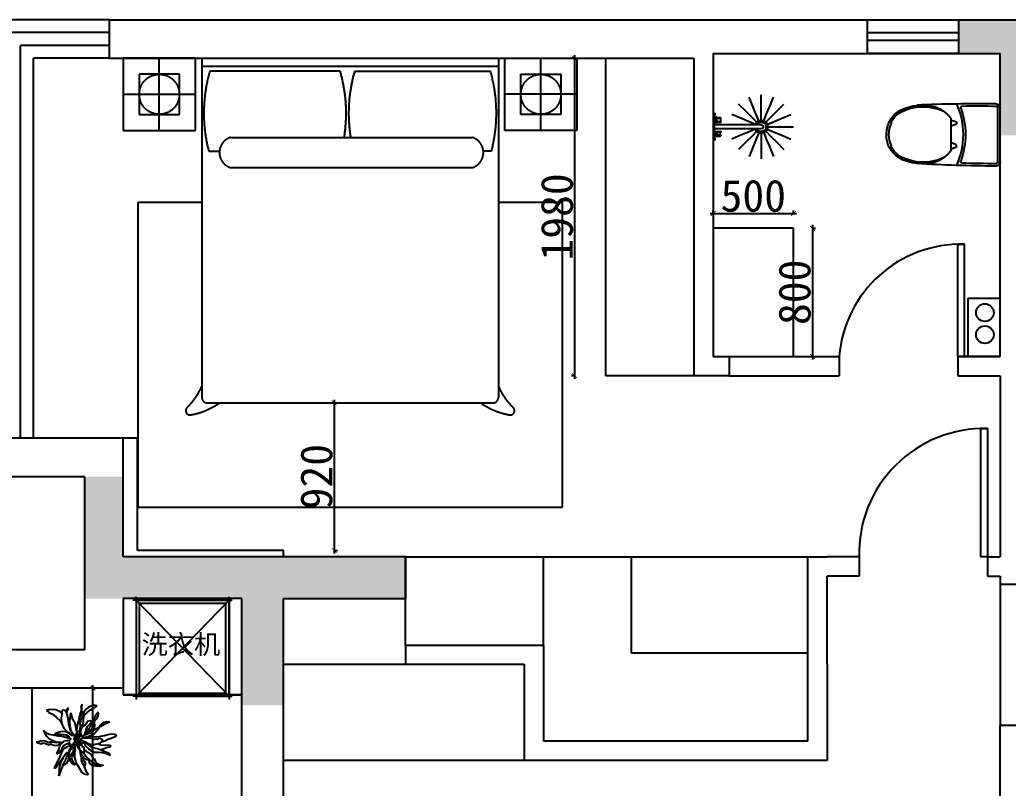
# Model space of a CAD drawing. Header units: inches. Extents: x 1174834 to 1369688, y -175882 to -108740.
# Drawn here: x 1244855 to 1251020, y -136838 to -132045 of the extents above; entities that cross this region are included whole.
import ezdxf

# ---------------------------------------------------------------- set-up
doc = ezdxf.new("R2010")
doc.units = ezdxf.units.IN
doc.header["$LTSCALE"] = 500
doc.header["$MEASUREMENT"] = 0
doc.linetypes.add('ACAD_ISO03W100', pattern=[30, 12, -18])
doc.linetypes.add('DASH', pattern=[0.35, 0.25, -0.1])
for name, color, linetype in [('0--家具', 2, 'Continuous'), ('0--家具细线', 14, 'Continuous'), ('0-原始窗户', 2, 'Continuous'), ('8', 8, 'Continuous'), ('A-01-原始墙体', 7, 'Continuous'), ('填充', 251, 'Continuous'), ('家具', 2, 'Continuous'), ('特细线', 251, 'Continuous')]:
    doc.layers.add(name, color=color, linetype=linetype)
doc.dimstyles.new('标注-大', dxfattribs={"dimtxt": 120, "dimasz": 60, "dimexe": 30, "dimexo": 30, "dimgap": 20, "dimtad": 1, "dimtxsty": 'Standard', "dimblk": 'ARCHTICK', "dimcen": 2.5, "dimdle": 20, "dimclrd": 8, "dimadec": 0, "dimazin": 0, "dimtfac": 1, "dimtmove": 2, "dimatfit": 3, "dimldrblk": 'OPEN90', "dimfxl": 1, "dimarcsym": 0})

# ---------------------------------------------------------------- blocks, each defined once
blk = doc.blocks.new('A$C7f7635a5')
at = {"color": 3, "linetype": 'DASH', "ltscale": 150}
for p, q in [((450, 2800), (0, 2800)), ((0, 2800), (0, 2350)), ((450, 2350), (450, 2800)), ((490, 2800), (490, 2116.6)), ((490, 2800), (2340, 2800)), ((2340, 2800), (2340, 1895)), ((2380, 2350), (2380, 2800)), ((2380, 2800), (2830, 2800)), ((2830, 2800), (2830, 2350)), ((490, 2750), (2340, 2750)), ((0, 2350), (450, 2350)), ((2830, 2350), (2380, 2350)), ((668.1, 2306.1), (2178.2, 2306.1)), ((490, 2116.6), (490, 752.8)), ((668.1, 2118.1), (2178.2, 2118.1)), ((1570.9, 2118.1), (2178.2, 2118.1)), ((2340, 1900), (2340, 752.8)), ((490, 752.8), (490, 685)), ((2340, 752.8), (2340, 685)), ((525, 650), (600.2, 650)), ((600.2, 650), (2229.8, 650)), ((2229.8, 650), (2305, 650))]:
    blk.add_line(p, q, dxfattribs=at)
at = {"color": 8, "linetype": 'DASH', "ltscale": 150}
for p, q in [((225, 2350), (225, 2800)), ((2605, 2350), (2605, 2800)), ((1353.2, 2719.3), (540, 2719.3)), ((1443.2, 2719.3), (2290, 2719.3)), ((350, 2700), (100, 2700)), ((100, 2700), (100, 2450)), ((350, 2450), (350, 2700)), ((2480, 2450), (2480, 2700)), ((2480, 2700), (2730, 2700)), ((2730, 2700), (2730, 2450)), ((0, 2575), (450, 2575)), ((2830, 2575), (2380, 2575)), ((100, 2450), (350, 2450)), ((2730, 2450), (2480, 2450)), ((533.1, 2220.9), (600.2, 2220.9)), ((2296.9, 2220.9), (2246.2, 2220.9)), ((490, 1900), (90, 1900)), ((90, 1900), (90, 0)), ((2740, 1900), (2340, 1900)), ((2740, 0), (2740, 1900)), ((90, 0), (2740, 0))]:
    blk.add_line(p, q, dxfattribs=at)
for centre in [(225, 2575), (2605, 2575)]:
    blk.add_circle(centre, 125, dxfattribs=at)
for centre, radius, start, end in [((1438.9, 2457.5), 936.2, 163.76135, 194.63851), ((454.3, 2457.5), 936.2, 350.69875, 16.23865), ((2342, 2457.5), 936.2, 163.76135, 189.30125), ((1391.1, 2457.5), 936.2, 345.36149, 16.23865), ((91.3, 932.7), 437.5, 314.42536, 335.71043), ((2738.7, 932.7), 437.5, 204.28957, 225.57464), ((525, 685), 35, 180, 270), ((2305, 685), 35, 270, 0), ((415.9, 601.5), 26.4, 134.42536, 280.12359), ((341, 1021.2), 452.7, 280.12359, 304.92368), ((2489, 1021.2), 452.7, 235.07632, 259.87641), ((2414.1, 601.5), 26.4, 259.87641, 45.57464)]:
    blk.add_arc(centre, radius, start, end, dxfattribs=at)
at = {"color": 3, "linetype": 'DASH', "ltscale": 150}
for centre, radius, start, end in [((698.6, 2212.1), 98.8, 107.95508, 252.04492), ((2147.7, 2212.1), 98.8, 287.95508, 72.04492), ((525, 685), 35, 180, 270), ((2305, 685), 35, 270, 0)]:
    blk.add_arc(centre, radius, start, end, dxfattribs=at)
blk = doc.blocks.new('thgfhjgfhjgjghj')
at = {"layer": '0-原始窗户', "color": 251}
for p, q in [((4099792.7, -874898.8), (4099792.7, -874558.6)), ((4100083.9, -874825.8), (4100083.9, -874626.3)), ((4100050.7, -874650.4), (4100050.7, -874659.2)), ((4100083.9, -874635.8), (4100053.9, -874645.9)), ((4100053.9, -874663.7), (4100083.9, -874673.8)), ((4100458.8, -874650.8), (4100455.5, -874654.8)), ((4100050.7, -874801.7), (4100050.7, -874792.9)), ((4100053.9, -874788.4), (4100083.9, -874778.3)), ((4100083.9, -874816.3), (4100053.9, -874806.2)), ((4100455.7, -874796.9), (4100459, -874800.9))]:
    blk.add_line(p, q, dxfattribs=at)
for centre, radius, start, end in [((4099802.7, -874558.6), 10, 90.69803, 180), ((4099915.9, -883853.9), 9305.9, 89.39477, 90.69803), ((4100471.8, -874726.4), 477.5, 159.84981, 200.23639), ((4100471.8, -874726.4), 462.5, 155.40748, 204.59252), ((4100014.1, -874558.5), 10, 339.84981, 89.39477), ((4100245.6, -874745.5), 200.8, 107.84268, 143.59715), ((4100258.4, -874854.5), 301.9, 61.55593, 115.25036), ((4100318.1, -874723), 158.2, 27.16676, 57.87186), ((4100055.4, -874650.4), 4.75, 108.5903, 180), ((4100055.4, -874659.2), 4.75, 180, 251.4097), ((4100318.1, -874723), 153.5, 358.89127, 26.41831), ((4100318.1, -874729), 153.5, 333.72499, 1.10873), ((4100055.4, -874792.9), 4.75, 108.5903, 180), ((4100055.4, -874801.7), 4.75, 180, 251.4097), ((4100318.1, -874729), 158.2, 302.02608, 332.96628), ((4100245.6, -874706.6), 200.8, 216.40285, 252.15732), ((4100258.4, -874597.6), 301.9, 244.74964, 298.39252), ((4099802.7, -874898.8), 10, 180, 270.39297), ((4099738.9, -865603.1), 9305.9, 270.39297, 271.69802), ((4100014.4, -874895), 10, 271.69802, 20.23639)]:
    blk.add_arc(centre, radius, start, end, dxfattribs=at)
at = {"layer": '家具', "color": 3}
blk.add_line((4099777.7, -874893.8), (4099777.7, -874563.6), dxfattribs=at)
for centre, radius, start, end in [((4099807.7, -874563.6), 30, 90.66757, 180), ((4099915.9, -883853.9), 9320.9, 87.6689, 90.66757), ((4100265.5, -874840.9), 298, 70.54056, 105.85973), ((4100318.1, -874723), 169.6, 358.99684, 74.03061), ((4100318.1, -874729), 169.6, 302.12814, 1.00316), ((4100265.5, -874611.1), 298, 254.14027, 298.63809), ((4099807.7, -874893.8), 30, 180, 270.42402), ((4099738.9, -865603.1), 9320.9, 270.42402, 273.44244)]:
    blk.add_arc(centre, radius, start, end, dxfattribs=at)
blk = doc.blocks.new('A$C4CD82E51')
at = {"color": 250, "linetype": 'ACAD_ISO03W100'}
for p, q in [((280.5, 233.3), (323.4, 251.1)), ((237, 215.3), (280.5, 233.3)), ((171.7, 171.7), (138.4, 138.4))]:
    blk.add_line(p, q, dxfattribs=at)
at = {"layer": '0--家具', "color": 144}
for p, q in [((454.7, 257.9), (454.6, 256.1)), ((454.6, 251.9), (454.6, 233.5)), ((478.8, 259.7), (454.7, 257.9)), ((487.2, 256.2), (492.9, 256.2)), ((200, 212), (492.9, 212)), ((200, 188), (492.9, 188)), ((487.2, 231.7), (492.9, 231.7)), ((454.6, 148.1), (454.6, 166.6)), ((454.7, 142.2), (454.6, 143.9)), ((478.8, 140.3), (454.7, 142.2)), ((487.2, 168.4), (492.9, 168.4)), ((487.2, 143.9), (492.9, 143.9))]:
    blk.add_line(p, q, dxfattribs=at)
for points in [[(479.7, 260.8), (487.2, 261.4), (487.2, 226.4), (452.2, 229.4), (452.2, 233.3)], [(452.2, 252.2), (452.2, 255.9)], [(479.7, 139.3), (487.2, 138.6), (487.2, 173.6), (452.2, 170.6), (452.2, 166.7)], [(452.2, 147.9), (452.2, 144.1)]]:
    blk.add_lwpolyline(points, dxfattribs=at)
for points in [[(479.7, 260.8, -0.246515), (473.4, 257.5), (452.2, 255.9)], [(452.2, 252.2), (473.4, 250.1, -1), (473.4, 234.9), (452.2, 233.3)], [(452.2, 147.9), (473.4, 150, 1), (473.4, 165.2), (452.2, 166.7)], [(479.7, 139.3, 0.246515), (473.4, 142.5), (452.2, 144.1)]]:
    blk.add_lwpolyline(points, format="xyb", dxfattribs=at)
blk.add_lwpolyline([(500, 120.5), (495, 120.5, -2.688214), (492.9, 125.5), (492.9, 274.5, -2.688214), (495, 279.5), (500, 279.5)], format="xyb", close=True, dxfattribs=at)
for radius, start, end in [(40, 17.4576, 342.5424), (30, 23.57818, 336.42182), (12, 90, 270)]:
    blk.add_arc((200, 200), radius, start, end, dxfattribs=at)
at = {"layer": '0--家具细线', "color": 250, "linetype": 'ACAD_ISO03W100'}
for p, q in [((148.9, 323.4), (123.5, 384.8)), ((200, 333.5), (200, 400)), ((251.1, 323.4), (276.6, 384.8)), ((105.6, 294.4), (58.6, 341.5)), ((166.7, 280.5), (148.9, 323.4)), ((200, 287.1), (200, 333.5)), ((233.3, 280.5), (251.1, 323.4)), ((294.4, 294.4), (341.5, 341.5)), ((76.7, 251.1), (15.2, 276.6)), ((119.6, 233.3), (76.7, 251.1)), ((138.4, 261.6), (105.6, 294.4)), ((171.7, 228.3), (138.4, 261.6)), ((184.7, 237), (166.7, 280.5)), ((200, 240), (200, 287.1)), ((215.3, 237), (233.3, 280.5)), ((228.3, 228.3), (261.6, 261.6)), ((261.6, 261.6), (294.4, 294.4)), ((323.4, 251.1), (384.8, 276.6)), ((66.5, 200), (0, 200)), ((112.9, 200), (66.5, 200)), ((160, 200), (112.9, 200)), ((163.1, 215.3), (119.6, 233.3)), ((76.7, 148.9), (15.2, 123.5)), ((119.6, 166.7), (76.7, 148.9)), ((138.4, 138.4), (105.6, 105.6)), ((163.1, 184.7), (119.6, 166.7)), ((184.7, 163.1), (166.7, 119.6)), ((200, 160), (200, 112.9)), ((215.3, 163.1), (233.3, 119.6)), ((228.3, 171.7), (261.6, 138.4)), ((237, 184.7), (280.5, 166.7)), ((261.6, 138.4), (294.4, 105.6)), ((280.5, 166.7), (323.4, 148.9)), ((323.4, 148.9), (384.8, 123.5)), ((105.6, 105.6), (58.6, 58.6)), ((148.9, 76.7), (123.5, 15.2)), ((166.7, 119.6), (148.9, 76.7)), ((200, 112.9), (200, 66.5)), ((200, 66.5), (200, 0)), ((233.3, 119.6), (251.1, 76.7)), ((251.1, 76.7), (276.6, 15.2)), ((294.4, 105.6), (341.5, 58.6))]:
    blk.add_line(p, q, dxfattribs=at)
blk = doc.blocks.new('t ryrtyrtyyy')
for p, q in [((4178065.5, -873288.8), (4178065.5, -872708.8)), ((4178065.5, -872708.8), (4178665.2, -872708.8)), ((4178665.2, -873288.8), (4178665.2, -872708.8)), ((4178065.5, -873288.8), (4178665.2, -873288.8))]:
    blk.add_line(p, q)
at = {"layer": '0-原始窗户', "color": 251, "ltscale": 10}
for p, q in [((4178065.5, -873288.8), (4178665.2, -872707.5)), ((4178665.2, -873288.8), (4178065.5, -872708.8))]:
    blk.add_line(p, q, dxfattribs=at)
blk.add_lwpolyline([(4178645.2, -873268.8), (4178645.2, -872728.8), (4178085.5, -872728.8), (4178085.5, -873268.8)], close=True, dxfattribs=at)
at = {"layer": '家具'}
for p, q in [((4178065.5, -872708.8), (4178045.5, -872708.8)), ((4178065.5, -872708.8), (4178065.5, -872688.8)), ((4178665.2, -872708.8), (4178665.2, -872688.8)), ((4178665.2, -872708.8), (4178685.2, -872708.8)), ((4178065.5, -873288.8), (4178045.5, -873288.8)), ((4178065.5, -873288.8), (4178065.5, -873308.8)), ((4178665.2, -873288.8), (4178665.2, -873308.8)), ((4178665.2, -873288.8), (4178685.2, -873288.8))]:
    blk.add_line(p, q, dxfattribs=at)
blk.add_lwpolyline([(4178665.2, -873288.8), (4178665.2, -872708.8), (4178065.5, -872708.8), (4178065.5, -873288.8)], close=True, dxfattribs=at)
at = {"color": 3, "insert": (4178281.2, -872763.1), "char_height": 120, "width": 662, "attachment_point": 3, "rotation": 90}
blk.add_mtext('{\\fSimHei|b0|i0|c134|p49;洗衣机}', dxfattribs=at)
blk = doc.blocks.new('A$C479659CB')
at = {"color": 147, "linetype": 'ByBlock'}
for p, q in [((184.4, 475.8), (189.6, 495.6)), ((189.6, 495.6), (197.9, 497.7)), ((197.9, 497.7), (204.2, 489.3)), ((108.3, 439.4), (110.4, 458.1)), ((112.5, 421.7), (108.3, 439.4)), ((110.4, 458.1), (115.6, 444.6)), ((115.6, 444.6), (127.1, 421.7)), ((186.5, 452.9), (184.4, 475.8)), ((195.9, 423.8), (186.5, 452.9)), ((204.2, 489.3), (213.6, 466.4)), ((213.6, 466.4), (221.9, 439.4)), ((221.9, 439.4), (230.2, 425.8)), ((252.1, 442.5), (254.2, 456)), ((255.2, 425.8), (252.1, 442.5)), ((254.2, 456), (261.5, 463.3)), ((261.5, 463.3), (266.7, 459.2)), ((266.7, 459.2), (269.8, 443.5)), ((269.8, 443.5), (278.2, 422.7)), ((293.8, 429), (303.2, 448.7)), ((311.5, 442.5), (302.1, 412.3)), ((303.2, 448.7), (318.8, 459.2)), ((318.8, 459.2), (311.5, 442.5)), ((9.4, 377.9), (6.3, 357.1)), ((24, 358.2), (9.4, 377.9)), ((59.4, 386.3), (49, 385.2)), ((49, 385.2), (59.4, 376.9)), ((71.9, 385.2), (59.4, 386.3)), ((59.4, 376.9), (74, 366.5)), ((82.3, 380), (71.9, 385.2)), ((92.7, 371.7), (82.3, 380)), ((102.1, 364.4), (92.7, 371.7)), ((129.2, 400.9), (112.5, 421.7)), ((127.1, 421.7), (141.7, 397.7)), ((158.4, 385.2), (129.2, 400.9)), ((145.9, 388.4), (162.5, 360.2)), ((184.4, 360.2), (158.4, 385.2)), ((202.1, 391.5), (195.9, 423.8)), ((204.2, 359.2), (202.1, 391.5)), ((212.5, 392.5), (217.7, 409.2)), ((215.7, 377.9), (212.5, 392.5)), ((218.8, 362.3), (215.7, 377.9)), ((217.7, 409.2), (231.3, 409.2)), ((230.2, 425.8), (235.5, 406.1)), ((231.3, 409.2), (243.8, 392.5)), ((243.8, 392.5), (249, 375.9)), ((248, 388.4), (252.1, 401.9)), ((249, 375.9), (255.2, 346.7)), ((252.1, 401.9), (255.2, 425.8)), ((271.9, 361.3), (278.2, 387.3)), ((278.2, 422.7), (284.4, 402.9)), ((278.2, 387.3), (286.5, 407.1)), ((286.5, 407.1), (293.8, 429)), ((301.1, 388.4), (300, 359.2)), ((302.1, 412.3), (301.1, 388.4)), ((354.2, 365.5), (369.8, 379)), ((369.8, 379), (378.2, 396.7)), ((371.9, 364.4), (382.3, 380)), ((378.2, 396.7), (380.3, 418.6)), ((380.3, 418.6), (385.5, 398.8)), ((382.3, 380), (386.5, 398.8)), ((388.6, 382.1), (383.4, 354)), ((385.5, 398.8), (388.6, 382.1)), ((6.3, 357.1), (18.8, 323.8)), ((18.8, 323.8), (37.5, 301.9)), ((35.4, 336.3), (24, 358.2)), ((51, 316.5), (35.4, 336.3)), ((70.8, 297.8), (51, 316.5)), ((74, 366.5), (89.6, 359.2)), ((89.6, 359.2), (108.3, 354)), ((114.6, 361.3), (102.1, 364.4)), ((135.4, 340.5), (102.1, 350.9)), ((105.2, 345.7), (103.1, 334.2)), ((103.1, 334.2), (108.3, 315.5)), ((109.4, 343.6), (105.2, 345.7)), ((108.3, 354), (130.2, 351.9)), ((108.3, 315.5), (122.9, 309.2)), ((128.1, 328), (109.4, 343.6)), ((132.3, 364.4), (114.6, 361.3)), ((122.9, 309.2), (129.2, 305.1)), ((139.6, 317.6), (128.1, 328)), ((130.2, 351.9), (153.1, 344.6)), ((155.2, 360.2), (132.3, 364.4)), ((153.1, 324.8), (135.4, 340.5)), ((155.2, 310.3), (139.6, 317.6)), ((153.1, 344.6), (163.6, 330.1)), ((167.7, 313.4), (153.1, 324.8)), ((167.7, 344.6), (155.2, 360.2)), ((168.8, 308.2), (155.2, 310.3)), ((162.5, 360.2), (180.2, 339.4)), ((163.6, 330.1), (171.9, 308.2)), ((175, 330.1), (167.7, 344.6)), ((175, 309.2), (175, 330.1)), ((180.2, 339.4), (189.6, 312.4)), ((200, 325.9), (184.4, 360.2)), ((189.6, 312.4), (200, 285.3)), ((200, 329), (204.2, 359.2)), ((207.3, 295.7), (200, 325.9)), ((209.4, 312.4), (212.5, 338.4)), ((209.4, 288.4), (209.4, 312.4)), ((212.5, 338.4), (218.8, 362.3)), ((246.9, 322.8), (233.4, 301.9)), ((241.7, 304), (252.1, 321.7)), ((255.2, 346.7), (246.9, 322.8)), ((252.1, 321.7), (267.7, 341.5)), ((277.1, 325.9), (261.5, 308.2)), ((267.7, 341.5), (271.9, 361.3)), ((288.6, 338.4), (277.1, 325.9)), ((283.4, 305.1), (298, 315.5)), ((300, 359.2), (288.6, 338.4)), ((298, 315.5), (301.1, 323.8)), ((301.1, 323.8), (315.7, 341.5)), ((304.2, 294.7), (326.1, 310.3)), ((315.7, 341.5), (330.3, 348.8)), ((326.1, 310.3), (342.8, 328)), ((330.3, 348.8), (349, 356.1)), ((338.6, 360.2), (354.2, 365.5)), ((349, 356.1), (338.6, 360.2)), ((345.9, 316.5), (340.7, 301.9)), ((342.8, 328), (360.5, 347.8)), ((349, 325.9), (345.9, 316.5)), ((357.3, 328), (349, 325.9)), ((370.9, 335.3), (357.3, 328)), ((360.5, 347.8), (371.9, 364.4)), ((383.4, 354), (370.9, 335.3)), ((415.7, 307.1), (430.3, 318.6)), ((430.3, 318.6), (437.6, 321.7)), ((437.6, 321.7), (440.7, 316.5)), ((440.7, 316.5), (437.6, 304)), ((16.7, 283.2), (0, 285.3)), ((0, 285.3), (11.5, 279)), ((11.5, 279), (17.7, 277)), ((43.8, 281.1), (16.7, 283.2)), ((17.7, 277), (33.3, 282.2)), ((37.5, 301.9), (53.1, 293.6)), ((40.6, 285.3), (58.3, 281.1)), ((62.5, 272.8), (43.8, 281.1)), ((53.1, 293.6), (77.1, 290.5)), ((58.3, 281.1), (81.3, 270.7)), ((103.1, 263.4), (62.5, 272.8)), ((87.5, 293.6), (70.8, 297.8)), ((77.1, 290.5), (90.6, 279)), ((112.5, 292.6), (87.5, 293.6)), ((90.6, 279), (115.6, 271.7)), ((130.2, 256.1), (103.1, 263.4)), ((107.3, 265.5), (128.1, 271.7)), ((146.9, 282.2), (112.5, 292.6)), ((128.1, 271.7), (162.5, 269.7)), ((129.2, 305.1), (135.4, 295.7)), ((163.6, 252), (130.2, 256.1)), ((135.4, 295.7), (147.9, 280.1)), ((136.5, 243.6), (160.4, 246.8)), ((176.1, 272.8), (146.9, 282.2)), ((147.9, 280.1), (163.6, 274.9)), ((160.4, 246.8), (182.3, 252)), ((162.5, 269.7), (177.1, 259.3)), ((163.6, 274.9), (182.3, 274.9)), ((187.5, 254), (163.6, 252)), ((191.7, 301.9), (168.8, 308.2)), ((185.4, 264.5), (176.1, 272.8)), ((182.3, 274.9), (196.9, 280.1)), ((195.9, 248.8), (183.4, 243.6)), ((184.4, 268.6), (192.7, 269.7)), ((188.6, 261.3), (184.4, 268.6)), ((208.4, 248.8), (187.5, 254)), ((195.9, 261.3), (188.6, 261.3)), ((189.6, 246.8), (202.1, 239.5)), ((200, 285.3), (191.7, 301.9)), ((192.7, 269.7), (204.2, 270.7)), ((209.4, 252), (195.9, 261.3)), ((211.5, 245.7), (195.9, 248.8)), ((196.9, 280.1), (205.2, 279)), ((204.2, 270.7), (211.5, 264.5)), ((219.8, 271.7), (209.4, 288.4)), ((211.5, 264.5), (216.7, 256.1)), ((215.7, 252), (221.9, 259.3)), ((216.7, 256.1), (215.7, 252)), ((221.9, 259.3), (230.2, 268.6)), ((227.1, 277), (225, 262.4)), ((225, 254), (254.2, 262.4)), ((236.5, 257.2), (225, 254)), ((233.4, 301.9), (227.1, 277)), ((240.7, 246.8), (229.2, 245.7)), ((230.2, 268.6), (245.9, 277)), ((232.3, 238.4), (240.7, 246.8)), ((235.5, 286.3), (241.7, 304)), ((248, 265.5), (236.5, 257.2)), ((242.7, 295.7), (239.6, 285.3)), ((239.6, 285.3), (251.1, 278)), ((240.7, 246.8), (240.7, 246.8)), ((241.7, 249.9), (265.7, 256.1)), ((248, 301.9), (242.7, 295.7)), ((245.9, 277), (256.3, 275.9)), ((261.5, 308.2), (248, 301.9)), ((256.3, 275.9), (248, 265.5)), ((251.1, 278), (261.5, 282.2)), ((254.2, 262.4), (280.2, 268.6)), ((261.5, 282.2), (266.7, 295.7)), ((265.7, 256.1), (284.4, 269.7)), ((266.7, 295.7), (301.1, 297.8)), ((301.1, 297.8), (283.4, 305.1)), ((284.4, 269.7), (303.2, 272.8)), ((286.5, 274.9), (304.2, 294.7)), ((292.8, 274.9), (310.5, 281.1)), ((303.2, 272.8), (333.4, 278)), ((310.5, 281.1), (329.2, 283.2)), ((325, 288.4), (314.6, 281.1)), ((340.7, 301.9), (325, 288.4)), ((329.2, 283.2), (342.8, 288.4)), ((364.6, 246.8), (330.3, 239.5)), ((333.4, 278), (350.1, 279)), ((342.8, 288.4), (353.2, 297.8)), ((350.1, 279), (389.6, 296.7)), ((353.2, 297.8), (365.7, 304)), ((392.8, 263.4), (364.6, 246.8)), ((365.7, 304), (376.1, 304)), ((376.1, 304), (383.4, 300.9)), ((383.4, 300.9), (390.7, 296.7)), ((389.6, 296.7), (415.7, 307.1)), ((424, 283.2), (392.8, 263.4)), ((437.6, 304), (424, 283.2)), ((22.9, 198.9), (29.2, 191.6)), ((45.8, 190.5), (22.9, 198.9)), ((29.2, 191.6), (46.9, 180.1)), ((41.7, 178), (59.4, 189.5)), ((51, 188.5), (45.8, 190.5)), ((53.1, 213.4), (89.6, 222.8)), ((86.5, 210.3), (53.1, 213.4)), ((59.4, 189.5), (99, 196.8)), ((108.3, 208.2), (86.5, 210.3)), ((89.6, 222.8), (109.4, 236.3)), ((99, 196.8), (124, 198.9)), ((140.6, 209.3), (108.3, 208.2)), ((109.4, 236.3), (136.5, 243.6)), ((124, 198.9), (159.4, 209.3)), ((171.9, 218.6), (140.6, 209.3)), ((175, 192.6), (151.1, 172.8)), ((159.4, 209.3), (196.9, 234.3)), ((170.9, 183.2), (177.1, 203)), ((196.9, 234.3), (171.9, 218.6)), ((197.9, 224.9), (175, 192.6)), ((177.1, 203), (197.9, 224.9)), ((192.7, 187.4), (188.6, 149.9)), ((205.2, 207.2), (192.7, 187.4)), ((202.1, 239.5), (219.8, 233.2)), ((205.2, 183.2), (212.5, 206.2)), ((229.2, 245.7), (211.5, 245.7)), ((212.5, 206.2), (218.8, 216.6)), ((219.8, 233.2), (232.3, 238.4)), ((227.1, 191.6), (227.1, 209.3)), ((229.2, 174.9), (227.1, 191.6)), ((239.6, 234.3), (260.5, 219.7)), ((254.2, 204.1), (241.7, 209.3)), ((241.7, 209.3), (245.9, 195.7)), ((245.9, 195.7), (251.1, 182.2)), ((253.2, 243.6), (250, 239.5)), ((250, 239.5), (263.6, 234.3)), ((259.4, 206.2), (252.1, 217.6)), ((252.1, 217.6), (254.2, 204.1)), ((285.5, 237.4), (255.2, 243.6)), ((263.6, 192.6), (259.4, 206.2)), ((260.5, 219.7), (289.6, 202)), ((263.6, 234.3), (286.5, 240.5)), ((276.1, 170.8), (263.6, 192.6)), ((273, 230.1), (265.7, 222.8)), ((265.7, 222.8), (277.1, 214.5)), ((291.7, 231.1), (273, 230.1)), ((277.1, 214.5), (300, 200.9)), ((302.1, 239.5), (285.5, 237.4)), ((286.5, 240.5), (303.2, 235.3)), ((289.6, 202), (335.5, 184.3)), ((308.4, 217.6), (291.7, 231.1)), ((300, 200.9), (323, 200.9)), ((301.1, 188.5), (395.9, 120.8)), ((330.3, 239.5), (302.1, 239.5)), ((303.2, 235.3), (321.9, 225.9)), ((331.3, 208.2), (308.4, 217.6)), ((321.9, 225.9), (333.4, 218.6)), ((323, 200.9), (345.9, 198.9)), ((355.3, 209.3), (331.3, 208.2)), ((333.4, 218.6), (351.1, 221.8)), ((345.9, 198.9), (370.9, 185.3)), ((351.1, 221.8), (365.7, 230.1)), ((367.8, 219.7), (355.3, 209.3)), ((365.7, 230.1), (379.2, 240.5)), ((379.2, 240.5), (367.8, 219.7)), ((370.9, 185.3), (382.3, 165.5)), ((32.3, 165.5), (41.7, 178)), ((41.7, 159.3), (32.3, 165.5)), ((46.9, 146.8), (35.4, 119.7)), ((61.5, 159.3), (41.7, 159.3)), ((58.3, 157.2), (46.9, 146.8)), ((87.5, 155.1), (61.5, 159.3)), ((80.2, 122.9), (105.2, 149.9)), ((118.8, 158.3), (87.5, 155.1)), ((105.2, 149.9), (117.7, 157.2)), ((151.1, 172.8), (118.8, 158.3)), ((168.8, 162.4), (170.9, 183.2)), ((172.9, 140.6), (168.8, 162.4)), ((181.3, 118.7), (172.9, 140.6)), ((188.6, 149.9), (188.6, 112.4)), ((191.7, 101), (197.9, 133.3)), ((197.9, 133.3), (200, 158.3)), ((200, 158.3), (205.2, 183.2)), ((240.7, 161.4), (229.2, 174.9)), ((239.6, 128.1), (231.3, 105.2)), ((236.5, 162.4), (239.6, 153.1)), ((237.5, 111.4), (239.6, 126)), ((239.6, 153.1), (239.6, 128.1)), ((250, 151), (240.7, 161.4)), ((241.7, 149.9), (257.3, 133.3)), ((265.7, 142.6), (250, 151)), ((251.1, 182.2), (259.4, 167.6)), ((257.3, 133.3), (259.4, 114.5)), ((259.4, 167.6), (275, 157.2)), ((283.4, 138.5), (265.7, 142.6)), ((275, 157.2), (291.7, 148.9)), ((290.7, 162.4), (276.1, 170.8)), ((299, 131.2), (283.4, 138.5)), ((321.9, 149.9), (290.7, 162.4)), ((291.7, 148.9), (303.2, 142.6)), ((310.5, 126), (299, 131.2)), ((303.2, 142.6), (310.5, 126)), ((365.7, 129.1), (321.9, 149.9)), ((352.1, 156.2), (332.3, 167.6)), ((335.5, 184.3), (374, 166.6)), ((374, 149.9), (352.1, 156.2)), ((389.6, 113.5), (365.7, 129.1)), ((374, 166.6), (416.7, 148.9)), ((394.8, 143.7), (374, 149.9)), ((425.1, 142.6), (394.8, 143.7)), ((416.7, 148.9), (445.9, 139.5)), ((445.9, 139.5), (425.1, 142.6)), ((35.4, 119.7), (32.3, 84.3)), ((32.3, 84.3), (38.5, 61.4)), ((38.5, 61.4), (50, 73.9)), ((50, 73.9), (62.5, 98.9)), ((62.5, 98.9), (80.2, 122.9)), ((201.1, 64.6), (162.5, 42.7)), ((178.2, 59.3), (187.5, 79.1)), ((188.6, 112.4), (181.3, 118.7)), ((187.5, 79.1), (191.7, 101)), ((218.8, 81.2), (201.1, 64.6)), ((231.3, 105.2), (218.8, 81.2)), ((226.1, 45.8), (232.3, 63.5)), ((232.3, 63.5), (238.6, 76)), ((233.4, 95.8), (237.5, 111.4)), ((234.4, 84.3), (233.4, 95.8)), ((238.6, 76), (234.4, 84.3)), ((252.1, 95.8), (246.9, 88.5)), ((246.9, 88.5), (254.2, 76)), ((254.2, 76), (249, 61.4)), ((259.4, 114.5), (252.1, 95.8)), ((400.1, 112.4), (389.6, 113.5)), ((395.9, 120.8), (400.1, 112.4)), ((162.5, 42.7), (178.2, 59.3)), ((229.2, 31.2), (226.1, 45.8)), ((231.3, 17.7), (229.2, 31.2)), ((233.4, 0), (231.3, 17.7)), ((242.7, 9.4), (233.4, 0)), ((249, 61.4), (242.7, 40.6)), ((242.7, 40.6), (249, 28.1)), ((249, 28.1), (242.7, 9.4))]:
    blk.add_line(p, q, dxfattribs=at)
blk = doc.blocks.new('_ArchTick')
at = {"color": 0, "linetype": 'ByBlock', "const_width": 0.15}
blk.add_lwpolyline([(-0.5, -0.5), (0.5, 0.5)], dxfattribs=at)
blk = doc.blocks.new('*D383')
at = {"color": 0, "lineweight": -2, "ltscale": 5, "transparency": 16777216}
for p, q in [((1248319, -132284.8), (1248296, -132284.8)), ((1248319, -134264.8), (1248296, -134264.8))]:
    blk.add_line(p, q, dxfattribs=at)
at = {"color": 8, "lineweight": -2, "ltscale": 5, "transparency": 16777216}
blk.add_line((1248316, -134284.8), (1248316, -132264.8), dxfattribs=at)
at = {"layer": 'Defpoints', "color": 0, "ltscale": 5, "transparency": 16777216}
for p in [(1248316, -132284.8), (1248510, -132284.8), (1248510, -134264.8)]:
    blk.add_point(p, dxfattribs=at)
at = {"color": 8, "lineweight": -2, "ltscale": 5, "transparency": 16777216, "xscale": 30, "yscale": 30, "zscale": 30}
for p, rotation in [((1248316, -132284.8), 90), ((1248316, -134264.8), 270)]:
    blk.add_blockref('_ArchTick', p, dxfattribs=dict(at, rotation=rotation))
at = {"color": 0, "ltscale": 5, "transparency": 16777216, "insert": (1248206, -133274.8), "char_height": 200, "attachment_point": 5, "rotation": 90}
blk.add_mtext('1980', dxfattribs=at)
blk = doc.blocks.new('*D444')
at = {"color": 0, "lineweight": -2, "ltscale": 5, "transparency": 16777216}
for p, q in [((1245307.8, -136214.8), (1245330.8, -136214.8)), ((1245307.8, -141651.6), (1245330.8, -141651.6))]:
    blk.add_line(p, q, dxfattribs=at)
at = {"color": 8, "lineweight": -2, "ltscale": 5, "transparency": 16777216}
blk.add_line((1245310.8, -141671.6), (1245310.8, -136194.8), dxfattribs=at)
at = {"layer": 'Defpoints', "color": 0, "ltscale": 5, "transparency": 16777216}
for p in [(1244930, -136214.8), (1245310.8, -136214.8), (1244930, -141651.6)]:
    blk.add_point(p, dxfattribs=at)
at = {"color": 8, "lineweight": -2, "ltscale": 5, "transparency": 16777216, "xscale": 30, "yscale": 30, "zscale": 30}
for p, rotation in [((1245310.8, -136214.8), 90), ((1245310.8, -141651.6), 270)]:
    blk.add_blockref('_ArchTick', p, dxfattribs=dict(at, rotation=rotation))
at = {"color": 0, "ltscale": 5, "transparency": 16777216, "insert": (1245200.8, -138933.2), "char_height": 200, "attachment_point": 5, "rotation": 90}
blk.add_mtext('5437', dxfattribs=at)
blk = doc.blocks.new('*D450')
at = {"color": 8, "lineweight": -2, "ltscale": 5, "transparency": 16777216}
blk.add_line((1249160, -133253.6), (1249700, -133253.6), dxfattribs=at)
at = {"color": 0, "lineweight": -2, "ltscale": 5, "transparency": 16777216}
for p, q in [((1249180, -133256.6), (1249180, -133233.6)), ((1249680, -133256.6), (1249680, -133233.6))]:
    blk.add_line(p, q, dxfattribs=at)
at = {"layer": 'Defpoints', "color": 0, "ltscale": 5, "transparency": 16777216}
for p in [(1249680, -133253.6), (1249180, -133344.8), (1249680, -133344.8)]:
    blk.add_point(p, dxfattribs=at)
at = {"color": 8, "lineweight": -2, "ltscale": 5, "transparency": 16777216, "xscale": 30, "yscale": 30, "zscale": 30, "rotation": 180}
blk.add_blockref('_ArchTick', (1249180, -133253.6), dxfattribs=at)
at = {"color": 8, "lineweight": -2, "ltscale": 5, "transparency": 16777216, "xscale": 30, "yscale": 30, "zscale": 30}
blk.add_blockref('_ArchTick', (1249680, -133253.6), dxfattribs=at)
at = {"color": 0, "ltscale": 5, "transparency": 16777216, "insert": (1249430, -133143.6), "char_height": 200, "attachment_point": 5}
blk.add_mtext('500', dxfattribs=at)
blk = doc.blocks.new('*D451')
at = {"color": 0, "lineweight": -2, "ltscale": 5, "transparency": 16777216}
for p, q in [((1249795.3, -133344.8), (1249818.3, -133344.8)), ((1249795.3, -134144.8), (1249818.3, -134144.8))]:
    blk.add_line(p, q, dxfattribs=at)
at = {"color": 8, "lineweight": -2, "ltscale": 5, "transparency": 16777216}
blk.add_line((1249798.3, -133324.8), (1249798.3, -134164.8), dxfattribs=at)
at = {"layer": 'Defpoints', "color": 0, "ltscale": 5, "transparency": 16777216}
for p in [(1249680, -133344.8), (1249680, -134144.8), (1249798.3, -134144.8)]:
    blk.add_point(p, dxfattribs=at)
at = {"color": 8, "lineweight": -2, "ltscale": 5, "transparency": 16777216, "xscale": 30, "yscale": 30, "zscale": 30}
for p, rotation in [((1249798.3, -133344.8), 90), ((1249798.3, -134144.8), 270)]:
    blk.add_blockref('_ArchTick', p, dxfattribs=dict(at, rotation=rotation))
at = {"color": 0, "ltscale": 5, "transparency": 16777216, "insert": (1249688.3, -133744.8), "char_height": 200, "attachment_point": 5, "rotation": 90}
blk.add_mtext('800', dxfattribs=at)
blk = doc.blocks.new('*D452')
at = {"color": 0, "lineweight": -2, "ltscale": 5, "transparency": 16777216}
for p, q in [((1246812.9, -134434.8), (1246835.9, -134434.8)), ((1246812.9, -135354.8), (1246835.9, -135354.8))]:
    blk.add_line(p, q, dxfattribs=at)
at = {"color": 8, "lineweight": -2, "ltscale": 5, "transparency": 16777216}
blk.add_line((1246815.9, -134414.8), (1246815.9, -135374.8), dxfattribs=at)
at = {"layer": 'Defpoints', "color": 0, "ltscale": 5, "transparency": 16777216}
for p in [(1246100.5, -134434.8), (1246100.5, -135354.8), (1246815.9, -135354.8)]:
    blk.add_point(p, dxfattribs=at)
at = {"color": 8, "lineweight": -2, "ltscale": 5, "transparency": 16777216, "xscale": 30, "yscale": 30, "zscale": 30}
for p, rotation in [((1246815.9, -134434.8), 90), ((1246815.9, -135354.8), 270)]:
    blk.add_blockref('_ArchTick', p, dxfattribs=dict(at, rotation=rotation))
at = {"color": 0, "ltscale": 5, "transparency": 16777216, "insert": (1246705.9, -134894.8), "char_height": 200, "attachment_point": 5, "rotation": 90}
blk.add_mtext('920', dxfattribs=at)

msp = doc.modelspace()

# ---------------------------------------------------------------- hatches: boundary and pattern name
at = {"layer": '特细线'}
h = msp.add_hatch(color=256, dxfattribs=at)
h.dxf.hatch_style = 1
h.paths.add_polyline_path([(1250970, -132254.8), (1250710, -132254.8), (1250710, -132044.8), (1251230, -132044.8), (1251230, -132524.8), (1254680, -132524.8), (1254680, -132764.8), (1250970, -132764.8)])
h = msp.add_hatch(color=256, dxfattribs=at)
h.dxf.hatch_style = 1
h.paths.add_polyline_path([(1245260, -134894.8), (1245500, -134894.8), (1245500, -135394.8), (1246500, -135394.8), (1247260, -135394.8), (1247260, -135654.8), (1246500, -135654.8), (1246500, -136321.8), (1246240, -136321.8), (1246240, -135654.8), (1245260, -135654.8)])

# ---------------------------------------------------------------- linework, layer by layer
at = {"color": 7, "ltscale": 5, "true_color": 0xffffff}
for p, q in [((1248510, -134264.8), (1248510, -132284.8)), ((1249180, -132254.8), (1250970, -132254.8)), ((1249680, -133344.8), (1249180, -133344.8)), ((1249680, -134144.8), (1249680, -133344.8)), ((1249280, -134144.8), (1249965.8, -134144.8)), ((1249965.8, -134144.8), (1249965.8, -134264.8)), ((1250970, -134144.8), (1250705.8, -134144.8)), ((1250705.8, -134144.8), (1250705.8, -134264.8)), ((1249060, -134264.8), (1248510, -134264.8)), ((1245500, -135394.8), (1245500, -135194.8)), ((1247260, -135394.8), (1247260, -135654.8)), ((1247260, -135394.8), (1249770, -135394.8)), ((1248120.5, -135944.8), (1248120.5, -135394.8)), ((1248670.5, -135994.8), (1248670.5, -135394.8)), ((1250090, -135394.8), (1250090, -135514.8)), ((1247260, -135944.8), (1247260, -135654.8)), ((1247260, -135944.8), (1248000.5, -135944.8)), ((1247260, -135944.8), (1247260, -136064.8)), ((1248000.5, -135944.8), (1248120.5, -135944.8)), ((1248120.5, -135944.8), (1248120.5, -136544.8)), ((1249770, -135994.8), (1248670.5, -135994.8)), ((1246500, -136064.8), (1248000.5, -136064.8)), ((1248000.5, -136064.8), (1248000.5, -136664.8)), ((1249890, -136064.8), (1249890, -136664.8)), ((1249770, -136544.8), (1248120.5, -136544.8)), ((1249890, -136664.8), (1246500, -136664.8))]:
    msp.add_line(p, q, dxfattribs=at)
at = {"color": 3, "linetype": 'DASH', "ltscale": 150}
msp.add_line((1246240, -136254.8), (1245500, -136254.8), dxfattribs=at)
at = {"color": 3}
for points in [[(1250745.8, -134144.8), (1250705.8, -134144.8), (1250705.8, -133444.8), (1250745.8, -133444.8)], [(1250890, -135394.8), (1250850, -135394.8), (1250850, -134594.8), (1250890, -134594.8)]]:
    msp.add_lwpolyline(points, close=True, dxfattribs=at)
at = {"color": 3, "linetype": 'DASH', "ltscale": 150}
msp.add_lwpolyline([(1245500, -136254.8), (1246240, -136254.8), (1246240, -135654.8), (1245500, -135654.8)], close=True, dxfattribs=at)
at = {"color": 3}
for centre in [(1250874.5, -133871.6), (1250874.5, -134008.9)]:
    msp.add_circle(centre, 55, dxfattribs=at)
at = {"layer": 'A-01-原始墙体', "color": 4}
for p, q in [((1245415.4, -132044.8), (1250140, -132044.8)), ((1245415.4, -132284.8), (1245415.4, -132044.8)), ((1245467.4, -132044.8), (1250140, -132044.8)), ((1250140, -132044.8), (1250140, -132254.8)), ((1250710, -132044.8), (1250710, -132254.8)), ((1250710, -132044.8), (1251230, -132044.8)), ((1245415.4, -132284.8), (1245590, -132284.8)), ((1245590, -132284.8), (1249060, -132284.8)), ((1249060, -132284.8), (1249060, -134264.8)), ((1249180, -132254.8), (1249180, -134144.8)), ((1249180, -132254.8), (1250140, -132254.8)), ((1250710, -132254.8), (1250970, -132254.8)), ((1250970, -134144.8), (1250970, -132254.8)), ((1250770, -133781.7), (1250970, -133781.7)), ((1250770, -134144.8), (1250770, -133781.7)), ((1249180, -134144.8), (1249280, -134144.8)), ((1249280, -134144.8), (1249280, -134264.8)), ((1249280, -134144.8), (1249280, -134264.8)), ((1249280, -134144.8), (1249965.8, -134144.8)), ((1250705.8, -134144.8), (1250970, -134144.8)), ((1249280, -134264.8), (1249060, -134264.8)), ((1249280, -134264.8), (1249965.8, -134264.8)), ((1250705.8, -134264.8), (1250970, -134264.8)), ((1250970, -134264.8), (1250970, -135394.8)), ((1245590, -134654.8), (1244690, -134654.8)), ((1245500, -135394.8), (1245500, -134654.8)), ((1245590, -135354.8), (1245590, -134654.8)), ((1245260, -134894.8), (1244690, -134894.8)), ((1245260, -135974.8), (1245260, -134894.8)), ((1246500, -135354.8), (1245590, -135354.8)), ((1246500, -135394.8), (1246500, -135354.8)), ((1246500, -135394.8), (1245500, -135394.8)), ((1247260, -135394.8), (1246500, -135394.8)), ((1247260, -135654.8), (1247260, -135394.8)), ((1249770, -136544.8), (1249770, -135394.8)), ((1249770, -135394.8), (1249890, -135394.8)), ((1250090, -135394.8), (1249890, -135394.8)), ((1250890, -135394.8), (1250850, -135394.8)), ((1250890, -135394.8), (1250890, -135514.8)), ((1250890, -135394.8), (1250890, -135514.8)), ((1250890, -135394.8), (1250970, -135394.8)), ((1249890, -136064.8), (1249890, -135514.8)), ((1250090, -135514.8), (1249890, -135514.8)), ((1250890, -135514.8), (1250970, -135514.8)), ((1250970, -135514.8), (1250970, -135564.8)), ((1250970, -135564.8), (1251170, -135564.8)), ((1246240, -135654.8), (1245500, -135654.8)), ((1245500, -135654.8), (1245500, -136214.8)), ((1246240, -137063), (1246240, -135654.8)), ((1246500, -137063), (1246500, -135654.8)), ((1246500, -135654.8), (1247260, -135654.8)), ((1245260, -135974.8), (1244690, -135974.8)), ((1245500, -136214.8), (1244690, -136214.8)), ((1250970, -139374.8), (1250970, -136445.5)), ((1250970, -136445.5), (1251090, -136445.5))]:
    msp.add_line(p, q, dxfattribs=at)
at = {"layer": '特细线'}
for p, q in [((1245415.4, -132044.8), (1244690, -132044.8)), ((1250140, -132044.8), (1250710, -132044.8)), ((1245415.4, -132124.8), (1244770, -132124.8)), ((1250140, -132124.8), (1250710, -132124.8)), ((1250710, -132174.8), (1250140, -132174.8)), ((1244860, -134654.8), (1244860, -132204.8)), ((1245415.4, -132204.8), (1244860, -132204.8)), ((1244940, -134654.8), (1244940, -132284.8)), ((1245415.4, -132284.8), (1244940, -132284.8)), ((1250710, -132254.8), (1250140, -132254.8)), ((1250970, -135564.8), (1250970, -136445.5)), ((1244930, -136214.8), (1244930, -141651.6))]:
    msp.add_line(p, q, dxfattribs=at)
for centre, radius, start, end in [((1250725.8, -134207.1), 762.5, 88.49708, 175.3148), ((1250870, -135374.8), 780.3, 88.5312, 181.4688)]:
    msp.add_arc(centre, radius, start, end, dxfattribs=at)

# ---------------------------------------------------------------- block references
at = {"color": 3}
msp.add_blockref('A$C7f7635a5', (1245500.4, -135084.8), dxfattribs=at)
at = {"color": 85, "true_color": 0x58ba48, "xscale": -1}
msp.add_blockref('thgfhjgfhjgjghj', (5350747.7, 741965.7), dxfattribs=at)
at = {"color": 85, "true_color": 0x58ba48, "rotation": 270}
msp.add_blockref('t ryrtyrtyyy', (2118868.8, 4042400.5), dxfattribs=at)
at = {"layer": '8', "rotation": 270}
msp.add_blockref('A$C479659CB', (1244959.4, -136314.3), dxfattribs=at)
at = {"layer": '填充', "color": 10, "xscale": -1}
msp.add_blockref('A$C4CD82E51', (1249680.1, -132912.4), dxfattribs=at)

# ---------------------------------------------------------------- dimensions: what is measured, and where the dimension line sits
at = {"color": 7, "ltscale": 5, "true_color": 0xffffff}
for base, p1, p2, picture, middle in [((1248316, -132284.8), (1248510, -134264.8), (1248510, -132284.8), '*D383', (1248206, -133274.8)), ((1249798.3, -134144.8), (1249680, -133344.8), (1249680, -134144.8), '*D451', (1249688.3, -133744.8)), ((1246815.9, -135354.8), (1246100.5, -134434.8), (1246100.5, -135354.8), '*D452', (1246705.9, -134894.8)), ((1245310.8, -136214.8), (1244930, -141651.6), (1244930, -136214.8), '*D444', (1245200.8, -138933.2))]:
    dim = msp.add_linear_dim(base=base, p1=p1, p2=p2, angle=90, dimstyle='标注-大', override={"dimtxt": 200, "dimasz": 30, "dimexe": 20, "dimexo": 20, "dimgap": 10, "dimtoh": 1, "dimdec": 0, "dimcen": 0.5, "dimtdec": 0, "dimldrblk": 'ArchTick', "dimfxl": 3, "dimfxlon": 1, "dimarcsym": 1}, dxfattribs=at)
    dim.commit()
    dim.dimension.update_dxf_attribs({"geometry": picture, "text_midpoint": middle})
dim = msp.add_linear_dim(base=(1249680, -133253.6), p1=(1249180, -133344.8), p2=(1249680, -133344.8), dimstyle='标注-大', override={"dimtxt": 200, "dimasz": 30, "dimexe": 20, "dimexo": 20, "dimgap": 10, "dimtoh": 1, "dimdec": 0, "dimcen": 0.5, "dimtdec": 0, "dimldrblk": 'ArchTick', "dimfxl": 3, "dimfxlon": 1, "dimarcsym": 1}, dxfattribs=at)
dim.commit()
dim.dimension.update_dxf_attribs({"geometry": '*D450', "text_midpoint": (1249430, -133143.6)})

doc.saveas('drawing.dxf')
